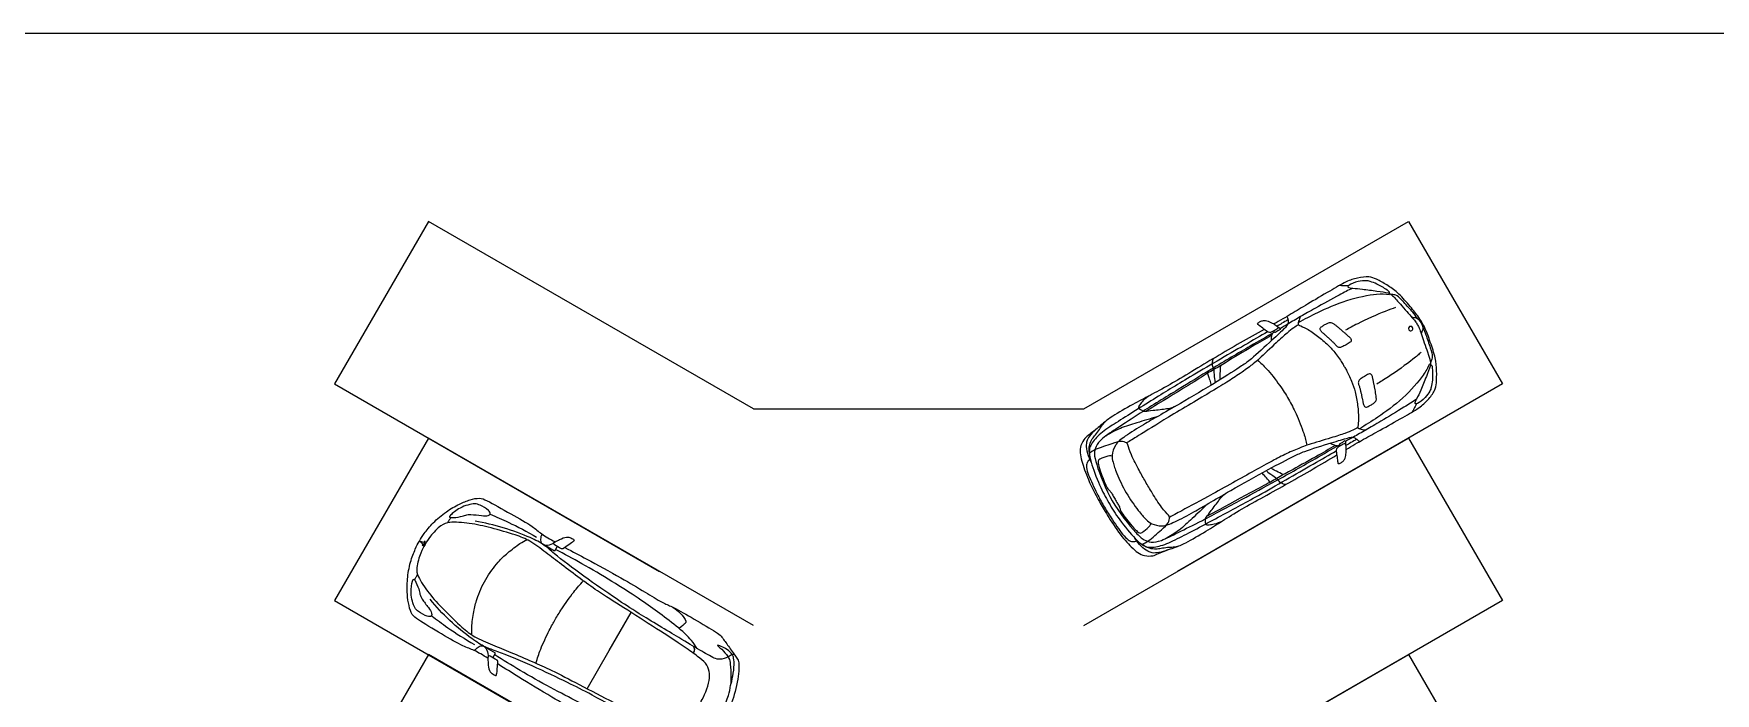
# Model space of a CAD drawing. Header units: millimetres. Extents: x 0 to 183, y -1 to 139.
# Drawn here: x 22.59 to 45, y 106.91 to 115.71 of the extents above; entities that cross this region are included whole.
import ezdxf

# ---------------------------------------------------------------- set-up
doc = ezdxf.new("R2010")
doc.units = ezdxf.units.MM
for name, color, linetype, true_color in [('AG-DIAGRAM', 7, 'Continuous', 0xfecc66), ('AG-LAYOUT', 7, 'Continuous', 0x66ccff), ('AG-TRANSPORT', 7, 'Continuous', 0x66ffff), ('X-VPRT', 6, 'Continuous', 0xff00ff)]:
    doc.layers.add(name, color=color, linetype=linetype, true_color=true_color)

msp = doc.modelspace()

# ---------------------------------------------------------------- linework, layer by layer
at = {"layer": 'AG-DIAGRAM'}
msp.add_lwpolyline([(32.183, 110.702), (36.583, 110.702)], dxfattribs=at)
at = {"layer": 'AG-LAYOUT'}
for points in [[(32.183, 110.702), (27.853, 113.202), (26.603, 111.037), (30.933, 108.537)], [(36.583, 110.702), (40.913, 113.202), (42.163, 111.037), (37.833, 108.537)], [(32.183, 107.815), (27.853, 110.315), (26.603, 108.15), (30.933, 105.65)], [(36.583, 107.815), (40.913, 110.315), (42.163, 108.15), (37.833, 105.65)], [(32.183, 104.928), (27.853, 107.428), (26.603, 105.263), (30.933, 102.763)], [(36.583, 104.928), (40.913, 107.428), (42.163, 105.263), (37.833, 102.763)]]:
    msp.add_lwpolyline(points, dxfattribs=at)
at = {"layer": 'AG-TRANSPORT'}
for points in [[(27.792, 108.923), (27.743, 108.935)], [(27.743, 108.935), (27.778, 108.899)], [(29.569, 108.871), (29.533, 108.809), (29.346, 108.917)], [(29.967, 106.974), (30.26, 107.482), (30.553, 107.989)], [(28.711, 107.385), (28.747, 107.447), (28.56, 107.555)]]:
    msp.add_lwpolyline(points, dxfattribs=at)
for start, end in [(30, 210), (210, 30)]:
    msp.add_arc((40.94, 111.774), 0.0294, start, end, dxfattribs=at)
for points, knots in [([(41.088, 111.859), (41.072, 111.888), (41.037, 111.946), (40.914, 112.093), (40.77, 112.257), (40.629, 112.356), (40.487, 112.434), (40.385, 112.473), (40.226, 112.45), (40.073, 112.402), (39.861, 112.271), (39.564, 112.1), (39.353, 111.97), (39.195, 111.879), (39.117, 111.835)], [0, 0, 0, 0, 0.31317, 0.749157, 1.220198, 1.637784, 2.035792, 2.361968, 2.751553, 3.151136, 3.650507, 4.238154, 4.740912, 5.258968, 5.258968, 5.258968, 5.258968]), ([(40.166, 112.312), (40.105, 112.282), (39.988, 112.223), (39.669, 112.047), (39.482, 111.939), (39.308, 111.837), (39.239, 111.795), (39.204, 111.774)], [0, 0, 0, 0, 0.449799, 1.047318, 1.526688, 1.965432, 2.310143, 2.310143, 2.310143, 2.310143]), ([(40.112, 112.343), (40.086, 112.343), (40.035, 112.345), (40.004, 112.347), (39.988, 112.348)], [0, 0, 0, 0, 0.2780271, 0.4945497, 0.4945497, 0.4945497, 0.4945497]), ([(40.634, 112.249), (40.64, 112.249), (40.651, 112.25), (40.657, 112.254), (40.656, 112.266), (40.623, 112.29), (40.557, 112.333), (40.493, 112.369), (40.399, 112.403), (40.346, 112.416), (40.221, 112.405), (40.135, 112.363), (40.105, 112.337), (40.103, 112.319), (40.148, 112.313), (40.166, 112.312)], [0.076448, 0.076448, 0.076448, 0.076448, 0.169912, 0.254035, 0.345026, 0.545478, 0.82381, 1.102629, 1.409875, 1.656542, 1.998436, 2.479135, 2.615945, 2.7207, 2.959773, 2.959773, 2.959773, 2.959773]), ([(40.166, 112.312), (40.21, 112.308), (40.299, 112.3), (40.485, 112.276), (40.635, 112.253), (40.683, 112.232), (40.786, 112.12), (40.94, 111.941), (41.001, 111.875), (41.022, 111.841), (41.03, 111.826)], [2.959773, 2.959773, 2.959773, 2.959773, 3.324551, 3.765566, 4.148461, 4.366517, 4.750607, 5.246898, 5.544986, 5.775267, 5.775267, 5.775267, 5.775267]), ([(40.658, 112.225), (40.601, 112.23), (40.48, 112.24), (40.074, 112.156), (39.703, 111.99), (39.526, 111.898), (39.441, 111.849)], [0, 0, 0, 0, 0.416445, 1.054475, 1.700668, 2.241822, 2.241822, 2.241822, 2.241822]), ([(40.737, 112.053), (40.692, 112.038), (40.604, 112.01), (40.225, 111.837), (40.126, 111.782), (40.072, 111.752)], [0, 0, 0, 0, 0.381624, 1.014307, 1.445423, 1.445423, 1.445423, 1.445423]), ([(41.031, 111.908), (41.009, 111.94), (40.971, 111.992), (40.849, 112.125), (40.768, 112.217), (40.705, 112.226), (40.686, 112.229), (40.677, 112.23)], [0, 0, 0, 0, 0.311916, 0.739006, 1.089342, 1.326387, 1.493705, 1.493705, 1.493705, 1.493705]), ([(39.291, 111.935), (39.296, 111.924), (39.304, 111.903), (39.308, 111.859), (39.302, 111.823), (39.251, 111.766), (39.089, 111.616), (38.817, 111.366), (38.687, 111.273), (38.35, 111.057), (37.884, 110.781), (37.582, 110.611), (37.383, 110.496), (37.137, 110.344), (36.995, 110.232), (36.954, 110.087), (36.972, 109.988), (37.024, 109.836), (37.102, 109.668), (37.151, 109.586)], [0, 0, 0, 0, 0.184261, 0.392413, 0.575799, 0.833104, 1.310419, 1.917921, 2.320885, 2.941993, 3.695454, 4.279483, 4.758598, 5.294378, 5.718211, 6.088209, 6.397173, 6.793689, 7.328757, 7.328757, 7.328757, 7.328757]), ([(39.446, 111.824), (39.424, 111.812), (39.38, 111.784), (39.286, 111.709), (39.148, 111.586), (38.926, 111.372), (38.847, 111.306), (38.689, 111.187), (38.506, 111.068), (38.276, 110.928), (37.713, 110.594), (37.331, 110.358), (37.196, 110.274), (37.155, 110.249)], [0, 0, 0, 0, 0.276688, 0.615201, 1.060592, 1.612504, 1.942861, 2.378103, 2.843005, 3.364562, 4.183329, 4.870194, 5.303436, 5.303436, 5.303436, 5.303436]), ([(39.16, 111.806), (39.167, 111.801), (39.177, 111.786), (39.168, 111.77), (39.112, 111.739), (39.091, 111.729), (39.057, 111.715), (39.024, 111.735), (38.97, 111.779), (38.914, 111.82), (38.895, 111.836), (38.909, 111.853), (38.945, 111.874), (38.991, 111.887), (39.059, 111.867), (39.118, 111.835), (39.131, 111.825), (39.195, 111.782), (39.205, 111.774), (39.203, 111.762)], [0.715062, 0.715062, 0.715062, 0.715062, 0.883101, 1.007976, 1.268906, 1.442012, 1.631477, 1.822469, 2.105561, 2.386023, 2.527924, 2.663049, 2.877487, 3.101801, 3.385128, 3.648654, 3.797956, 4.083934, 4.21726, 4.21726, 4.21726, 4.21726]), ([(39.304, 111.89), (39.279, 111.875), (39.232, 111.848), (39.182, 111.819), (39.16, 111.806)], [0.4540425, 0.4540425, 0.4540425, 0.4540425, 0.6006227, 0.7150624, 0.7150624, 0.7150624, 0.7150624]), ([(39.473, 111.934), (39.462, 111.914), (39.447, 111.872), (39.439, 111.845), (39.445, 111.822), (39.464, 111.816), (39.569, 111.768), (39.699, 111.678), (39.844, 111.556), (39.938, 111.448), (40.033, 111.31), (40.049, 111.279), (40.057, 111.264)], [0, 0, 0, 0, 0.259849, 0.429993, 0.579219, 0.69615, 1.021832, 1.434575, 1.865112, 2.256044, 2.655661, 2.882585, 2.882585, 2.882585, 2.882585]), ([(40.081, 110.164), (40.158, 110.21), (40.316, 110.302), (40.535, 110.419), (40.831, 110.59), (41.051, 110.709), (41.169, 110.818), (41.268, 110.944), (41.285, 111.051), (41.289, 111.214), (41.273, 111.385), (41.204, 111.591), (41.138, 111.772), (41.104, 111.831), (41.088, 111.859)], [-5.258968, -5.258968, -5.258968, -5.258968, -4.740912, -4.238154, -3.650507, -3.151136, -2.751553, -2.361968, -2.035792, -1.637784, -1.220198, -0.749157, -0.31317, 0, 0, 0, 0]), ([(40.952, 111.929), (40.961, 111.926), (40.979, 111.921), (41.01, 111.926), (41.047, 111.903), (41.076, 111.853)], [-0.7832849, -0.7832849, -0.7832849, -0.7832849, -0.6178044, -0.4443146, 0, 0, 0, 0]), ([(41.03, 111.826), (41.039, 111.811), (41.058, 111.776), (41.085, 111.69), (41.163, 111.467), (41.208, 111.322), (41.202, 111.27), (41.147, 111.129), (41.076, 110.955), (41.038, 110.874), (41.019, 110.834)], [5.775267, 5.775267, 5.775267, 5.775267, 6.005548, 6.303636, 6.799926, 7.184016, 7.402072, 7.784968, 8.225982, 8.590761, 8.590761, 8.590761, 8.590761]), ([(41.076, 111.853), (41.106, 111.802), (41.107, 111.759), (41.087, 111.734), (41.082, 111.715), (41.08, 111.706)], [0, 0, 0, 0, 0.4443146, 0.6178044, 0.7832849, 0.7832849, 0.7832849, 0.7832849]), ([(38.989, 111.763), (38.773, 111.642), (38.365, 111.411), (37.75, 111.033), (37.473, 110.886), (37.24, 110.765), (36.974, 110.614), (36.848, 110.519), (36.78, 110.454), (36.661, 110.362), (36.598, 110.317), (36.538, 110.219), (36.533, 110.116), (36.559, 109.997), (36.637, 109.759), (36.776, 109.498), (36.812, 109.432), (36.83, 109.401)], [0, 0, 0, 0, 0.859617, 1.703194, 2.256197, 2.76668, 3.32231, 3.712008, 4.019643, 4.4017, 4.686773, 5.014551, 5.328015, 5.669825, 6.179207, 6.722529, 7.051928, 7.051928, 7.051928, 7.051928]), ([(39.032, 111.731), (38.939, 111.676), (38.625, 111.493), (37.992, 111.129), (37.505, 110.826), (36.969, 110.492), (36.776, 110.356), (36.657, 110.209), (36.657, 110.112), (36.677, 109.985), (36.794, 109.678), (36.873, 109.529), (36.919, 109.452)], [0.924187, 0.924187, 0.924187, 0.924187, 1.359724, 2.276489, 3.058819, 3.840129, 4.332731, 4.749081, 5.037903, 5.393837, 5.961364, 6.478294, 6.478294, 6.478294, 6.478294]), ([(39.125, 111.726), (39.013, 111.662), (38.801, 111.54), (38.271, 111.228), (37.854, 110.967), (37.34, 110.655), (37.052, 110.456), (36.834, 110.32), (36.74, 110.21), (36.72, 110.097), (36.752, 109.95), (36.876, 109.629), (36.962, 109.477)], [0.006545, 0.006545, 0.006545, 0.006545, 0.609149, 1.383577, 2.105261, 2.875347, 3.475055, 3.972617, 4.342592, 4.659921, 5.043789, 5.767616, 5.767616, 5.767616, 5.767616]), ([(39.088, 111.684), (39.001, 111.635), (38.844, 111.544), (38.499, 111.337), (38.437, 111.297), (38.406, 111.277)], [0, 0, 0, 0, 0.546078, 1.166536, 1.498374, 1.498374, 1.498374, 1.498374]), ([(39.096, 111.71), (39.091, 111.697), (39.085, 111.675), (39.076, 111.629), (39.085, 111.613)], [0, 0, 0, 0, 0.2456328, 0.5252418, 0.5252418, 0.5252418, 0.5252418]), ([(39.14, 111.725), (39.138, 111.724), (39.134, 111.723), (39.124, 111.725), (39.118, 111.734), (39.114, 111.74)], [4.4870223, 4.4870223, 4.4870223, 4.4870223, 4.5782335, 4.6778283, 4.8018156, 4.8018156, 4.8018156, 4.8018156]), ([(41.102, 111.786), (41.118, 111.751), (41.145, 111.692), (41.199, 111.519), (41.238, 111.403), (41.214, 111.344), (41.208, 111.326), (41.204, 111.317)], [0, 0, 0, 0, 0.311916, 0.739006, 1.089342, 1.326387, 1.493705, 1.493705, 1.493705, 1.493705]), ([(38.316, 111.376), (38.31, 111.37), (38.296, 111.357), (38.292, 111.287), (38.313, 111.24), (38.316, 111.217), (38.32, 111.189), (38.327, 111.084), (38.333, 111.069), (38.338, 111.059), (38.341, 111.055)], [0, 0, 0, 0, 0.157735, 0.418319, 0.647088, 0.788597, 0.963266, 1.285412, 1.416377, 1.537438, 1.537438, 1.537438, 1.537438]), ([(41.081, 111.458), (41.044, 111.426), (40.977, 111.365), (40.638, 111.123), (40.54, 111.065), (40.487, 111.033)], [0, 0, 0, 0, 0.381624, 1.014307, 1.445423, 1.445423, 1.445423, 1.445423]), ([(38.406, 111.277), (38.348, 111.245), (38.22, 111.173), (37.993, 111.023), (37.488, 110.721), (37.444, 110.689), (37.421, 110.674)], [1.498374, 1.498374, 1.498374, 1.498374, 1.944858, 2.496676, 3.250869, 3.538914, 3.538914, 3.538914, 3.538914]), ([(38.231, 111.176), (38.237, 111.158), (38.249, 111.125), (38.274, 111.051), (38.279, 111.029), (38.281, 111.019)], [0, 0, 0, 0, 0.2370934, 0.5132617, 0.6943625, 0.6943625, 0.6943625, 0.6943625]), ([(38.406, 111.277), (38.403, 111.244), (38.399, 111.182), (38.394, 111.116), (38.401, 111.101), (38.404, 111.094)], [0, 0, 0, 0, 0.3162138, 0.5658929, 0.7151934, 0.7151934, 0.7151934, 0.7151934]), ([(38.901, 111.353), (38.942, 111.316), (39.022, 111.243), (39.199, 111.018), (39.275, 110.897), (39.311, 110.833)], [0, 0, 0, 0, 0.405222, 0.933687, 1.403433, 1.403433, 1.403433, 1.403433]), ([(40.057, 111.264), (40.066, 111.249), (40.085, 111.22), (40.157, 111.069), (40.203, 110.933), (40.237, 110.747), (40.249, 110.59), (40.239, 110.474), (40.234, 110.455), (40.251, 110.438), (40.279, 110.432), (40.323, 110.423), (40.345, 110.424)], [2.882585, 2.882585, 2.882585, 2.882585, 3.10951, 3.509127, 3.900059, 4.330596, 4.743339, 5.069021, 5.185952, 5.335178, 5.505322, 5.765171, 5.765171, 5.765171, 5.765171]), ([(41.19, 111.304), (41.166, 111.252), (41.114, 111.143), (40.838, 110.832), (40.509, 110.594), (40.34, 110.487), (40.256, 110.438)], [0, 0, 0, 0, 0.416445, 1.054475, 1.700668, 2.241822, 2.241822, 2.241822, 2.241822]), ([(41.199, 111.271), (41.202, 111.276), (41.208, 111.285), (41.214, 111.289), (41.224, 111.282), (41.228, 111.241), (41.233, 111.163), (41.231, 111.089), (41.215, 110.991), (41.199, 110.938), (41.128, 110.835), (41.047, 110.782), (41.011, 110.769), (40.993, 110.776), (41.011, 110.818), (41.019, 110.834)], [0.076448, 0.076448, 0.076448, 0.076448, 0.169912, 0.254035, 0.345026, 0.545478, 0.82381, 1.102629, 1.409875, 1.656542, 1.998436, 2.479135, 2.615945, 2.7207, 2.959773, 2.959773, 2.959773, 2.959773]), ([(39.311, 110.833), (39.348, 110.77), (39.415, 110.644), (39.521, 110.379), (39.545, 110.272), (39.556, 110.219)], [1.403433, 1.403433, 1.403433, 1.403433, 1.873179, 2.401645, 2.806867, 2.806867, 2.806867, 2.806867]), ([(41.019, 110.834), (40.963, 110.797), (40.853, 110.725), (40.541, 110.537), (40.354, 110.428), (40.179, 110.329), (40.108, 110.29), (40.073, 110.27)], [2.959773, 2.959773, 2.959773, 2.959773, 3.409572, 4.007091, 4.486461, 4.925205, 5.269916, 5.269916, 5.269916, 5.269916]), ([(41.019, 110.772), (41.006, 110.75), (40.982, 110.704), (40.968, 110.676), (40.962, 110.662)], [0, 0, 0, 0, 0.2780271, 0.4945497, 0.4945497, 0.4945497, 0.4945497]), ([(36.66, 110.114), (36.654, 110.15), (36.656, 110.223), (36.695, 110.306), (36.739, 110.358), (36.794, 110.428), (36.83, 110.489), (36.856, 110.519), (36.869, 110.533)], [7.395575, 7.395575, 7.395575, 7.395575, 7.726418, 8.024297, 8.283949, 8.581881, 8.849816, 9.08905, 9.08905, 9.08905, 9.08905]), ([(37.56, 110.598), (37.47, 110.573), (37.294, 110.518), (37.071, 110.451), (36.94, 110.381), (36.879, 110.342)], [0, 0, 0, 0, 0.528492, 1.011124, 1.478162, 1.478162, 1.478162, 1.478162]), ([(36.765, 110.444), (36.732, 110.42), (36.675, 110.364), (36.625, 110.29), (36.614, 110.224), (36.627, 110.109), (36.663, 110.03), (36.683, 109.99)], [0, 0, 0, 0, 0.350791, 0.650805, 0.892992, 1.228402, 1.593476, 1.593476, 1.593476, 1.593476]), ([(37.407, 109.734), (37.377, 109.784), (37.321, 109.886), (37.216, 110.079), (37.174, 110.22), (37.159, 110.254), (37.07, 110.281), (36.96, 110.237), (36.74, 110.169), (36.689, 110.134), (36.66, 110.114)], [4.544525, 4.544525, 4.544525, 4.544525, 4.964104, 5.440801, 5.814516, 5.996036, 6.272631, 6.627456, 7.107094, 7.395575, 7.395575, 7.395575, 7.395575]), ([(37.151, 109.586), (37.198, 109.503), (37.304, 109.351), (37.409, 109.23), (37.486, 109.166), (37.633, 109.128), (37.8, 109.195), (38.055, 109.332), (38.254, 109.447), (38.552, 109.623), (39.025, 109.889), (39.38, 110.073), (39.525, 110.14), (39.878, 110.25), (40.089, 110.314), (40.164, 110.331), (40.198, 110.318), (40.234, 110.292), (40.248, 110.274), (40.255, 110.265)], [7.328757, 7.328757, 7.328757, 7.328757, 7.863824, 8.26034, 8.569304, 8.939302, 9.363135, 9.898915, 10.37803, 10.962059, 11.71552, 12.336628, 12.739592, 13.347094, 13.824409, 14.081714, 14.2651, 14.473252, 14.657513, 14.657513, 14.657513, 14.657513]), ([(40.237, 110.455), (40.215, 110.442), (40.169, 110.417), (40.056, 110.373), (39.881, 110.316), (39.585, 110.23), (39.489, 110.195), (39.306, 110.118), (39.112, 110.019), (38.875, 109.89), (38.305, 109.569), (37.91, 109.357), (37.769, 109.281), (37.727, 109.258)], [0, 0, 0, 0, 0.276688, 0.615201, 1.060592, 1.612504, 1.942861, 2.378103, 2.843005, 3.364562, 4.183329, 4.870194, 5.303436, 5.303436, 5.303436, 5.303436]), ([(39.962, 110.209), (39.949, 110.211), (39.927, 110.216), (39.883, 110.232), (39.873, 110.248)], [0, 0, 0, 0, 0.2456328, 0.5252418, 0.5252418, 0.5252418, 0.5252418]), ([(40.078, 110.216), (40.077, 110.225), (40.07, 110.241), (40.051, 110.241), (39.996, 110.208), (39.977, 110.195), (39.948, 110.172), (39.948, 110.134), (39.96, 110.065), (39.967, 109.996), (39.972, 109.972), (39.993, 109.976), (40.03, 109.996), (40.063, 110.029), (40.081, 110.098), (40.082, 110.165), (40.08, 110.182), (40.075, 110.258), (40.073, 110.271), (40.061, 110.276)], [0.715062, 0.715062, 0.715062, 0.715062, 0.883101, 1.007976, 1.268906, 1.442012, 1.631477, 1.822469, 2.105561, 2.386023, 2.527924, 2.663049, 2.877487, 3.101801, 3.385128, 3.648654, 3.797956, 4.083934, 4.21726, 4.21726, 4.21726, 4.21726]), ([(40.223, 110.299), (40.197, 110.284), (40.15, 110.257), (40.1, 110.229), (40.078, 110.216)], [0.4540425, 0.4540425, 0.4540425, 0.4540425, 0.6006227, 0.7150624, 0.7150624, 0.7150624, 0.7150624]), ([(36.666, 110.026), (36.651, 110.016), (36.622, 109.99), (36.616, 109.914), (36.647, 109.815), (36.761, 109.571), (36.818, 109.467), (36.849, 109.412)], [0, 0, 0, 0, 0.231373, 0.491376, 0.815053, 1.329369, 1.764655, 1.764655, 1.764655, 1.764655]), ([(36.962, 110.075), (36.95, 110.077), (36.925, 110.084), (36.825, 110.048), (36.77, 110.022), (36.778, 109.953), (36.813, 109.847), (36.891, 109.652), (36.913, 109.629), (36.946, 109.6), (36.969, 109.554), (36.991, 109.518), (37.001, 109.5)], [0, 0, 0, 0, 0.192723, 0.51675, 0.751213, 0.984838, 1.338061, 1.790915, 1.968741, 2.167465, 2.39505, 2.648248, 2.648248, 2.648248, 2.648248]), ([(36.83, 109.401), (36.848, 109.37), (36.887, 109.306), (37.043, 109.055), (37.211, 108.868), (37.301, 108.786), (37.392, 108.739), (37.507, 108.741), (37.578, 108.774), (37.717, 108.831), (37.807, 108.857), (37.952, 108.919), (38.217, 109.074), (38.438, 109.215), (38.703, 109.381), (39.338, 109.725), (39.742, 109.963), (39.955, 110.089)], [7.051928, 7.051928, 7.051928, 7.051928, 7.381326, 7.924649, 8.434031, 8.77584, 9.089305, 9.417083, 9.702155, 10.084212, 10.391847, 10.781546, 11.337175, 11.847658, 12.400662, 13.244238, 14.103855, 14.103855, 14.103855, 14.103855]), ([(36.919, 109.452), (36.962, 109.374), (37.052, 109.231), (37.259, 108.976), (37.36, 108.896), (37.443, 108.847), (37.63, 108.877), (37.844, 108.975), (38.402, 109.273), (38.907, 109.543), (39.539, 109.909), (39.855, 110.09), (39.949, 110.143)], [6.478294, 6.478294, 6.478294, 6.478294, 6.995224, 7.562751, 7.918685, 8.207507, 8.623857, 9.11646, 9.897769, 10.680099, 11.596864, 12.032401, 12.032401, 12.032401, 12.032401]), ([(36.962, 109.477), (37.05, 109.327), (37.266, 109.059), (37.377, 108.957), (37.486, 108.918), (37.628, 108.945), (37.855, 109.065), (38.172, 109.215), (38.699, 109.505), (39.133, 109.735), (39.668, 110.038), (39.88, 110.161), (39.991, 110.226)], [5.767616, 5.767616, 5.767616, 5.767616, 6.491444, 6.875312, 7.19264, 7.562616, 8.060178, 8.659886, 9.429971, 10.151656, 10.926084, 11.528687, 11.528687, 11.528687, 11.528687]), ([(39.936, 110.215), (39.85, 110.164), (39.693, 110.073), (39.341, 109.879), (39.276, 109.845), (39.243, 109.828)], [0, 0, 0, 0, 0.546078, 1.166536, 1.498374, 1.498374, 1.498374, 1.498374]), ([(39.998, 110.239), (39.996, 110.238), (39.993, 110.235), (39.99, 110.226), (39.995, 110.215), (39.998, 110.209)], [4.4870223, 4.4870223, 4.4870223, 4.4870223, 4.5782335, 4.6778283, 4.8018156, 4.8018156, 4.8018156, 4.8018156]), ([(39.243, 109.828), (39.186, 109.793), (39.06, 109.719), (38.816, 109.597), (38.302, 109.311), (38.253, 109.288), (38.228, 109.276)], [0, 0, 0, 0, 0.446484, 0.998302, 1.752496, 2.04054, 2.04054, 2.04054, 2.04054]), ([(39.068, 109.726), (39.056, 109.741), (39.033, 109.767), (38.981, 109.827), (38.965, 109.841), (38.957, 109.849)], [0, 0, 0, 0, 0.2370934, 0.5132617, 0.6943625, 0.6943625, 0.6943625, 0.6943625]), ([(39.284, 109.7), (39.276, 109.698), (39.258, 109.692), (39.195, 109.724), (39.164, 109.766), (39.146, 109.78), (39.123, 109.797), (39.036, 109.856), (39.027, 109.868), (39.021, 109.878), (39.019, 109.882)], [0, 0, 0, 0, 0.157735, 0.418319, 0.647088, 0.788597, 0.963266, 1.285412, 1.416377, 1.537438, 1.537438, 1.537438, 1.537438]), ([(39.243, 109.828), (39.213, 109.841), (39.157, 109.87), (39.098, 109.898), (39.088, 109.911), (39.083, 109.917)], [1.4983737, 1.4983737, 1.4983737, 1.4983737, 1.8145875, 2.0642666, 2.2135672, 2.2135672, 2.2135672, 2.2135672]), ([(37.362, 108.897), (37.394, 108.912), (37.45, 108.939), (37.619, 109.096), (37.712, 109.169), (37.733, 109.259), (37.711, 109.29), (37.61, 109.396), (37.496, 109.583), (37.436, 109.683), (37.407, 109.734)], [1.693475, 1.693475, 1.693475, 1.693475, 1.981956, 2.461594, 2.81642, 3.093014, 3.274534, 3.648249, 4.124947, 4.544525, 4.544525, 4.544525, 4.544525]), ([(28.646, 107.38), (28.577, 107.42), (28.459, 107.492), (28.305, 107.536), (28.032, 107.703), (27.721, 107.883), (27.631, 107.955), (27.588, 108.085), (27.569, 108.236), (27.567, 108.437), (27.606, 108.658), (27.674, 108.834), (27.712, 108.907), (27.732, 108.941), (27.752, 108.976), (27.795, 109.045), (27.915, 109.192), (28.086, 109.336), (28.261, 109.435), (28.402, 109.494), (28.535, 109.522), (28.643, 109.48), (28.954, 109.301), (29.235, 109.148), (29.351, 109.036), (29.472, 108.97), (29.541, 108.93)], [-17.384286, -17.384286, -17.384286, -17.384286, -16.609426, -15.879892, -14.843538, -13.7547, -13.156896, -12.517001, -11.806577, -10.99345, -10.127832, -9.345538, -8.719658, -8.719658, -8.719658, -8.093778, -7.311484, -6.445866, -5.632739, -4.922314, -4.28242, -3.684616, -2.595778, -1.559424, -0.82989, -0.05503, -0.05503, -0.05503, -0.05503]), ([(28.148, 109.287), (28.173, 109.314), (28.27, 109.395), (28.462, 109.45), (28.544, 109.42), (28.654, 109.362), (28.687, 109.303), (28.643, 109.274), (28.558, 109.279), (28.421, 109.3), (28.348, 109.292), (28.283, 109.263), (28.164, 109.252), (28.124, 109.256), (28.137, 109.275), (28.148, 109.287)], [0, 0, 0, 0, 0.731056, 1.547526, 1.998622, 2.666628, 3.085441, 3.432069, 3.966879, 4.651187, 5.132542, 5.619067, 6.25391, 6.542166, 6.871363, 6.871363, 6.871363, 6.871363]), ([(36.849, 109.412), (36.881, 109.357), (36.943, 109.255), (37.097, 109.035), (37.167, 108.959), (37.236, 108.926), (37.273, 108.938), (37.289, 108.946)], [1.764655, 1.764655, 1.764655, 1.764655, 2.19994, 2.714256, 3.037933, 3.297937, 3.529309, 3.529309, 3.529309, 3.529309]), ([(37.001, 109.5), (37.012, 109.481), (37.032, 109.444), (37.06, 109.402), (37.07, 109.359), (37.079, 109.328), (37.208, 109.163), (37.282, 109.08), (37.338, 109.038), (37.388, 109.073), (37.469, 109.141), (37.476, 109.166), (37.48, 109.178)], [2.648248, 2.648248, 2.648248, 2.648248, 2.901445, 3.12903, 3.327754, 3.50558, 3.958434, 4.311657, 4.545283, 4.779745, 5.103772, 5.296495, 5.296495, 5.296495, 5.296495]), ([(38.232, 109.435), (38.165, 109.369), (38.03, 109.244), (37.86, 109.084), (37.734, 109.006), (37.67, 108.972)], [0, 0, 0, 0, 0.528492, 1.011124, 1.478162, 1.478162, 1.478162, 1.478162]), ([(31.473, 106.782), (31.478, 106.791), (31.489, 106.81), (31.557, 106.937), (31.596, 107.079), (31.603, 107.206), (31.549, 107.322), (31.434, 107.41), (31.251, 107.54), (30.884, 107.779), (30.462, 108.048), (30.107, 108.272), (29.878, 108.439), (29.623, 108.629), (29.422, 108.786), (29.207, 108.95), (29.011, 109.028), (28.681, 109.12), (28.41, 109.182), (28.138, 109.202), (28.015, 109.158), (27.873, 109.006), (27.829, 108.935), (27.807, 108.898)], [17.891792, 17.891792, 17.891792, 17.891792, 18.211015, 18.883423, 19.600099, 20.233564, 20.858866, 21.532373, 22.382362, 23.582949, 24.888632, 26.054363, 27.021713, 28.031907, 28.959895, 29.883623, 30.720383, 31.769336, 32.755486, 33.682725, 34.327617, 35.132888, 35.783584, 35.783584, 35.783584, 35.783584]), ([(28.149, 109.254), (28.143, 109.245), (28.13, 109.225), (28.114, 109.199), (28.107, 109.185)], [0, 0, 0, 0, 0.3396523, 0.7274045, 0.7274045, 0.7274045, 0.7274045]), ([(31.928, 107.43), (31.919, 107.431), (31.895, 107.435), (31.849, 107.388), (31.731, 107.359), (31.655, 107.378), (31.448, 107.499), (31.191, 107.654), (30.65, 107.977), (30.353, 108.173), (29.934, 108.46), (29.54, 108.76), (29.396, 108.895), (29.201, 108.996), (28.845, 109.13), (28.601, 109.185), (28.474, 109.206)], [0, 0, 0, 0, 0.312689, 0.762393, 1.376909, 1.880902, 2.728155, 3.760386, 5.182819, 6.288796, 7.616518, 8.880251, 9.629648, 10.453598, 11.571848, 12.696083, 12.696083, 12.696083, 12.696083]), ([(28.674, 109.299), (28.757, 109.265), (28.925, 109.192), (29.173, 109.067), (29.291, 108.995)], [0.020388, 0.020388, 0.020388, 0.020388, 0.951346, 2.116598, 2.116598, 2.116598, 2.116598]), ([(27.768, 108.888), (27.771, 108.885), (27.773, 108.882), (27.776, 108.878), (27.784, 108.885), (27.79, 108.894), (27.797, 108.904)], [-0.3027875, -0.3027875, -0.3027875, -0.3027875, -0.2625945, -0.2625945, -0.2625945, -0.1719803, -0.1719803, -0.1719803, -0.1719803]), ([(27.797, 108.904), (27.803, 108.915), (27.807, 108.925), (27.808, 108.935), (27.804, 108.936), (27.8, 108.936), (27.796, 108.936)], [0.1719803, 0.1719803, 0.1719803, 0.1719803, 0.2625945, 0.2625945, 0.2625945, 0.3027875, 0.3027875, 0.3027875, 0.3027875]), ([(28.616, 108.431), (28.663, 108.512), (28.778, 108.665), (28.901, 108.781), (29.07, 108.913), (29.134, 108.945), (29.166, 108.96)], [-3.14125, -3.14125, -3.14125, -3.14125, -2.179696, -1.413878, -0.593042, 0, 0, 0, 0]), ([(29.367, 109.035), (29.354, 109.015), (29.341, 108.97), (29.356, 108.897), (29.443, 108.88), (29.504, 108.903), (29.529, 108.923)], [0, 0, 0, 0, 0.476413, 0.939254, 1.439218, 2.001416, 2.001416, 2.001416, 2.001416]), ([(29.625, 108.839), (29.592, 108.858), (29.56, 108.876), (29.532, 108.893), (29.523, 108.899), (29.511, 108.911), (29.549, 108.936), (29.603, 108.965), (29.689, 109.002), (29.733, 108.991), (29.784, 108.968), (29.796, 108.952), (29.783, 108.934), (29.72, 108.891), (29.67, 108.856), (29.644, 108.839)], [0.041452, 0.041452, 0.041452, 0.041452, 0.408784, 0.408784, 0.408784, 0.647399, 0.902257, 1.350336, 1.955262, 2.342431, 2.763277, 2.990344, 3.226584, 3.732169, 4.256195, 4.256195, 4.256195, 4.256195]), ([(37.701, 108.823), (37.664, 108.806), (37.587, 108.785), (37.498, 108.779), (37.435, 108.803), (37.342, 108.871), (37.291, 108.942), (37.266, 108.979)], [0, 0, 0, 0, 0.350791, 0.650805, 0.892992, 1.228402, 1.593476, 1.593476, 1.593476, 1.593476]), ([(27.807, 108.898), (27.786, 108.86), (27.747, 108.787), (27.685, 108.588), (27.709, 108.46), (27.863, 108.234), (28.052, 108.03), (28.296, 107.791), (28.462, 107.66), (28.711, 107.555), (28.948, 107.46), (29.24, 107.334), (29.5, 107.219), (29.871, 107.024), (30.314, 106.793), (30.705, 106.595), (30.909, 106.501), (31.043, 106.445), (31.17, 106.457), (31.277, 106.526), (31.38, 106.631), (31.457, 106.753), (31.468, 106.773), (31.473, 106.782)], [35.783584, 35.783584, 35.783584, 35.783584, 36.434279, 37.23955, 37.884442, 38.811681, 39.797832, 40.846784, 41.683544, 42.607272, 43.535261, 44.545454, 45.512805, 46.678535, 47.984219, 49.184806, 50.034794, 50.708301, 51.333603, 51.967068, 52.683744, 53.356152, 53.675375, 53.675375, 53.675375, 53.675375]), ([(29.67, 108.856), (29.782, 108.798), (29.972, 108.697), (30.418, 108.454), (30.725, 108.271), (30.963, 108.122), (31.106, 108.067), (31.351, 107.928), (31.644, 107.754), (31.74, 107.691), (31.788, 107.63), (31.873, 107.503), (31.965, 107.383), (31.999, 107.318), (31.978, 107.046), (31.886, 106.755), (31.833, 106.657), (31.797, 106.594), (31.76, 106.532), (31.702, 106.437), (31.497, 106.212), (31.272, 106.058), (31.198, 106.055), (31.048, 106.074), (30.896, 106.085), (30.819, 106.096), (30.716, 106.147), (30.419, 106.313), (30.176, 106.457), (30.057, 106.553), (29.809, 106.684), (29.497, 106.859), (29.064, 107.123), (28.881, 107.238), (28.775, 107.305)], [-12.72119, -12.72119, -12.72119, -12.72119, -11.753926, -10.455281, -9.344977, -8.413743, -7.714264, -6.74431, -5.675796, -5.083367, -4.598335, -3.880282, -3.1678, -2.696792, -1.774782, -0.728823, 0, 0, 0, 0.728823, 1.774782, 2.696792, 3.1678, 3.880282, 4.598335, 5.083367, 5.675796, 6.74431, 7.714264, 8.413743, 9.344977, 10.455281, 11.753926, 12.72119, 12.72119, 12.72119, 12.72119]), ([(31.427, 107.512), (31.406, 107.549), (31.362, 107.626), (31.15, 107.818), (30.906, 108), (30.646, 108.184), (30.296, 108.408), (29.899, 108.643), (29.666, 108.767), (29.545, 108.829)], [0, 0, 0, 0, 0.646046, 1.600742, 2.612286, 3.62988, 4.800421, 6.034049, 7.173514, 7.173514, 7.173514, 7.173514]), ([(37.83, 108.868), (37.811, 108.864), (37.773, 108.856), (37.702, 108.856), (37.613, 108.843), (37.547, 108.831), (37.455, 108.839), (37.391, 108.874), (37.362, 108.897)], [0, 0, 0, 0, 0.239235, 0.50717, 0.805102, 1.064753, 1.362633, 1.693475, 1.693475, 1.693475, 1.693475]), ([(27.67, 108.423), (27.675, 108.434), (27.685, 108.455), (27.7, 108.482), (27.708, 108.495)], [0, 0, 0, 0, 0.3396523, 0.7274045, 0.7274045, 0.7274045, 0.7274045]), ([(27.641, 108.408), (27.63, 108.373), (27.608, 108.249), (27.657, 108.055), (27.723, 107.998), (27.828, 107.932), (27.897, 107.934), (27.9, 107.986), (27.853, 108.057), (27.766, 108.165), (27.737, 108.233), (27.729, 108.303), (27.679, 108.412), (27.655, 108.444), (27.646, 108.424), (27.641, 108.408)], [0, 0, 0, 0, 0.731056, 1.547526, 1.998622, 2.666628, 3.085441, 3.432069, 3.966879, 4.651187, 5.132542, 5.619067, 6.25391, 6.542166, 6.871363, 6.871363, 6.871363, 6.871363]), ([(28.432, 107.69), (28.43, 107.725), (28.425, 107.797), (28.455, 108.009), (28.495, 108.174), (28.569, 108.35), (28.616, 108.431)], [-6.2825, -6.2825, -6.2825, -6.2825, -5.689457, -4.868622, -4.102803, -3.14125, -3.14125, -3.14125, -3.14125]), ([(29.542, 107.897), (29.568, 107.942), (29.628, 108.042), (29.79, 108.272), (29.871, 108.36), (29.918, 108.41)], [-2.489076, -2.489076, -2.489076, -2.489076, -1.772371, -0.822774, 0, 0, 0, 0]), ([(31.139, 106.063), (31.133, 106.071), (31.118, 106.09), (31.135, 106.153), (31.102, 106.269), (31.047, 106.325), (30.84, 106.444), (30.576, 106.589), (30.026, 106.897), (29.708, 107.056), (29.25, 107.275), (28.793, 107.466), (28.604, 107.524), (28.42, 107.642), (28.125, 107.883), (27.956, 108.067), (27.874, 108.166)], [0, 0, 0, 0, 0.312689, 0.762393, 1.376909, 1.880902, 2.728155, 3.760386, 5.182819, 6.288796, 7.616518, 8.880251, 9.629648, 10.453598, 11.571848, 12.696083, 12.696083, 12.696083, 12.696083]), ([(31.108, 108.061), (31.152, 108.032), (31.207, 107.987), (31.297, 107.874), (31.272, 107.842), (31.237, 107.809), (31.193, 107.775)], [0, 0, 0, 0, 0.57673, 1.188876, 1.554535, 2.135081, 2.135081, 2.135081, 2.135081]), ([(27.893, 107.947), (27.964, 107.892), (28.111, 107.783), (28.344, 107.631), (28.465, 107.565)], [0.020388, 0.020388, 0.020388, 0.020388, 0.951346, 2.116598, 2.116598, 2.116598, 2.116598]), ([(29.285, 107.314), (29.305, 107.38), (29.34, 107.493), (29.459, 107.749), (29.516, 107.851), (29.542, 107.897)], [-4.978152, -4.978152, -4.978152, -4.978152, -4.155378, -3.205781, -2.489076, -2.489076, -2.489076, -2.489076]), ([(28.468, 107.479), (28.479, 107.499), (28.511, 107.534), (28.583, 107.557), (28.641, 107.49), (28.651, 107.426), (28.647, 107.394)], [0, 0, 0, 0, 0.476413, 0.939254, 1.439218, 2.001416, 2.001416, 2.001416, 2.001416]), ([(28.767, 107.353), (28.734, 107.372), (28.702, 107.39), (28.674, 107.407), (28.664, 107.411), (28.647, 107.416), (28.645, 107.371), (28.647, 107.309), (28.658, 107.216), (28.689, 107.184), (28.735, 107.151), (28.755, 107.149), (28.764, 107.169), (28.77, 107.245), (28.775, 107.306), (28.777, 107.337)], [0.041452, 0.041452, 0.041452, 0.041452, 0.408784, 0.408784, 0.408784, 0.647399, 0.902257, 1.350336, 1.955262, 2.342431, 2.763277, 2.990344, 3.226584, 3.732169, 4.256195, 4.256195, 4.256195, 4.256195]), ([(30.817, 106.456), (30.775, 106.456), (30.686, 106.455), (30.414, 106.543), (30.134, 106.663), (29.845, 106.796), (29.476, 106.988), (29.074, 107.214), (28.85, 107.354), (28.736, 107.427)], [0, 0, 0, 0, 0.646046, 1.600742, 2.612286, 3.62988, 4.800421, 6.034049, 7.173514, 7.173514, 7.173514, 7.173514]), ([(31.379, 107.541), (31.388, 107.529), (31.403, 107.498), (31.389, 107.463), (31.379, 107.449)], [0, 0, 0, 0, 0.3892369, 0.8014516, 0.8014516, 0.8014516, 0.8014516]), ([(31.753, 107.537), (31.782, 107.526), (31.826, 107.505), (31.903, 107.434), (31.922, 107.374), (31.937, 107.271), (31.873, 106.963), (31.881, 107.071), (31.886, 107.136), (31.878, 107.301), (31.863, 107.375), (31.818, 107.439), (31.749, 107.513), (31.683, 107.563), (31.732, 107.546), (31.753, 107.537)], [0, 0, 0, 0, 0.562578, 1.116806, 1.512502, 2.152326, 3.040175, 3.4018, 3.913663, 4.640467, 5.128197, 5.536126, 6.218216, 6.618198, 7.036082, 7.036082, 7.036082, 7.036082]), ([(31.47, 106.311), (31.508, 106.342), (31.575, 106.398), (31.684, 106.544), (31.71, 106.587), (31.735, 106.63), (31.76, 106.674), (31.784, 106.717), (31.856, 106.885), (31.871, 106.971), (31.879, 107.019)], [-3.880377, -3.880377, -3.880377, -3.880377, -3.187464, -2.330906, -1.940189, -1.940189, -1.940189, -1.549471, -0.692914, 0, 0, 0, 0])]:
    msp.add_open_spline(points, degree=3, knots=knots, dxfattribs=at)
for points, degree in [([(40.107, 111.674), (40.097, 111.683), (40.077, 111.702), (40.045, 111.73), (40.013, 111.757), (39.981, 111.785), (39.949, 111.811), (39.916, 111.837), (39.879, 111.86), (39.836, 111.848), (39.799, 111.828), (39.759, 111.804), (39.72, 111.773), (39.75, 111.732), (39.782, 111.705), (39.813, 111.677), (39.845, 111.65), (39.876, 111.621), (39.906, 111.592), (39.937, 111.564), (39.962, 111.527), (40.004, 111.518), (40.043, 111.539), (40.114, 111.579), (40.157, 111.604), (40.14, 111.648), (40.118, 111.665), (40.107, 111.674)], 3), ([(39.203, 111.762), (39.182, 111.75), (39.161, 111.737), (39.14, 111.725)], 3), ([(40.437, 111.103), (40.44, 111.089), (40.447, 111.062), (40.454, 111.021), (40.462, 110.979), (40.47, 110.938), (40.477, 110.896), (40.483, 110.855), (40.484, 110.811), (40.452, 110.781), (40.417, 110.759), (40.376, 110.736), (40.329, 110.718), (40.309, 110.764), (40.301, 110.805), (40.293, 110.846), (40.285, 110.888), (40.276, 110.928), (40.265, 110.969), (40.256, 111.01), (40.237, 111.05), (40.251, 111.091), (40.288, 111.114), (40.358, 111.155), (40.401, 111.18), (40.431, 111.144), (40.434, 111.116), (40.437, 111.103)], 3), ([(37.448, 110.873), (37.394, 110.836), (37.358, 110.797), (37.319, 110.743), (37.312, 110.723), (37.318, 110.709), (37.337, 110.697), (37.377, 110.671), (37.401, 110.671), (37.485, 110.682), (37.717, 110.71), (37.757, 110.715), (37.807, 110.739)], 3), ([(40.061, 110.276), (40.04, 110.264), (40.019, 110.251), (39.998, 110.239)], 3), ([(38.415, 109.2), (38.355, 109.172), (38.303, 109.16), (38.237, 109.153), (38.217, 109.157), (38.207, 109.169), (38.206, 109.192), (38.203, 109.24), (38.216, 109.26), (38.267, 109.327), (38.407, 109.514), (38.432, 109.546), (38.477, 109.578)], 3), ([(27.796, 108.936), (27.795, 108.932), (27.794, 108.927), (27.792, 108.923)], 3), ([(27.778, 108.899), (27.775, 108.895), (27.772, 108.891), (27.768, 108.888)], 3), ([(29.644, 108.839), (29.636, 108.833), (29.625, 108.839)], 2), ([(28.777, 107.337), (28.778, 107.347), (28.767, 107.353)], 2), ([(31.884, 107.137), (31.884, 107.128), (31.884, 107.12), (31.883, 107.111)], 3)]:
    msp.add_open_spline(points, degree=degree, dxfattribs=at)
at = {"layer": 'X-VPRT'}
msp.add_lwpolyline([(0.184, 115.705), (0.184, 92.845), (45.904, 92.845), (45.904, 115.705)], close=True, dxfattribs=at)

doc.saveas('drawing.dxf')
